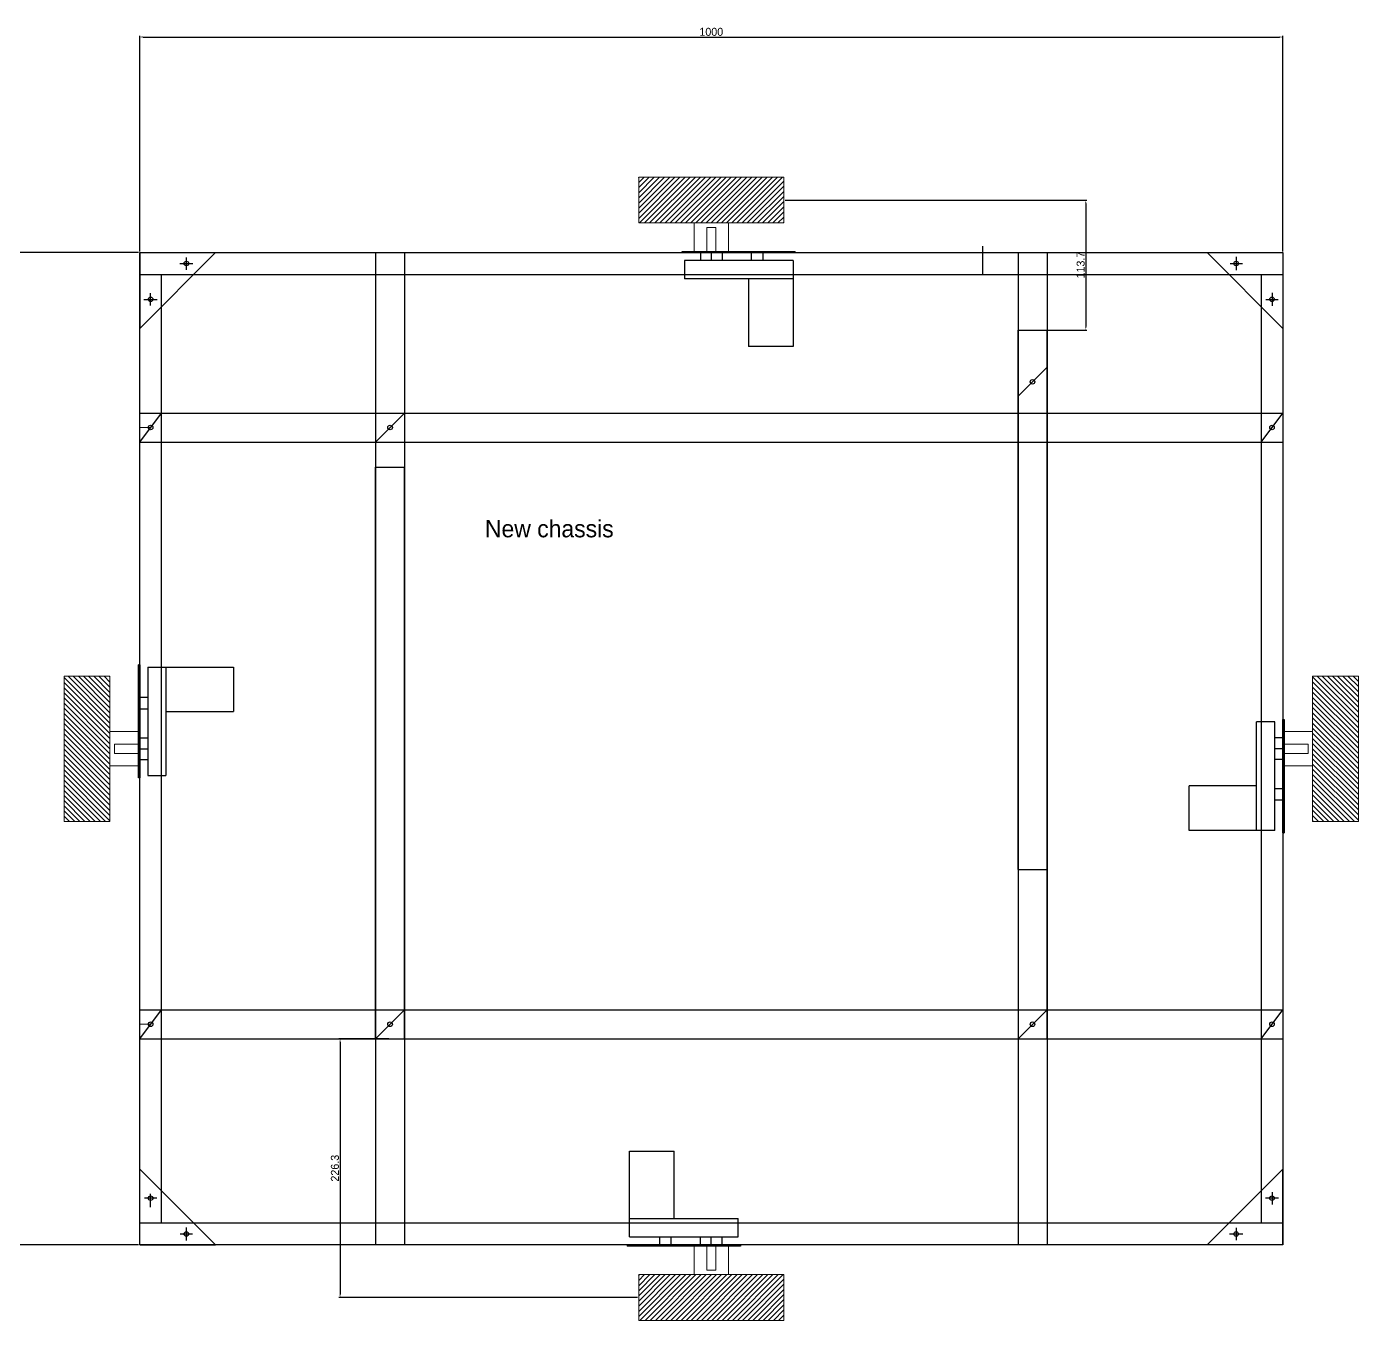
# Model space of a CAD drawing. Header units: millimetres. Extents: x -15418 to 43885, y -27590 to 23052.
# Drawn here: x 20082 to 21247, y 18148 to 19280 of the extents above; entities that cross this region are included whole.
import ezdxf

# ---------------------------------------------------------------- set-up
doc = ezdxf.new("R2010")
doc.units = ezdxf.units.MM
doc.header["$LTSCALE"] = 0.5
doc.layers.get('0').update_dxf_attribs({"lineweight": 5})
doc.layers.get('Defpoints').update_dxf_attribs({"color": 4})
for name, color, linetype in [('Layer1', 1, 'Continuous'), ('Layer2', 2, 'Continuous'), ('Layer3', 9, 'Continuous')]:
    doc.layers.add(name, color=color, linetype=linetype)
doc.dimstyles.new('ISO-25', dxfattribs={"dimtxt": 7, "dimasz": 3, "dimexe": 1, "dimexo": 1, "dimgap": 1, "dimtad": 1, "dimtoh": 1, "dimdec": 3, "dimdsep": 46, "dimtxsty": 'Standard', "dimcen": 2.5, "dimadec": 0, "dimazin": 0, "dimtfac": 1, "dimtdec": 3, "dimtmove": 0, "dimatfit": 3, "dimfxl": 1, "dimarcsym": 1})

# ---------------------------------------------------------------- blocks, each defined once
blk = doc.blocks.new('*D0')
at = {"layer": 'Defpoints', "color": 0, "lineweight": -2, "transparency": 16777216}
for p, q in [((20745.5, 19128.4), (21009.6, 19128.4)), ((21008.6, 19125.4), (21008.6, 19017.7)), ((20963, 19014.7), (21009.6, 19014.7))]:
    blk.add_line(p, q, dxfattribs=at)
at = {"layer": 'Defpoints', "color": 0, "transparency": 16777216}
for p in [(20744.5, 19128.4), (20962, 19014.7), (21008.6, 19014.7)]:
    blk.add_point(p, dxfattribs=at)
for points in [[(21008.1, 19125.4), (21009.1, 19125.4), (21008.6, 19128.4)], [(21008.1, 19017.7), (21009.1, 19017.7), (21008.6, 19014.7)]]:
    blk.add_solid(points, dxfattribs=at)
at = {"layer": 'Defpoints', "color": 0, "transparency": 16777216, "insert": (21004.1, 19071.5), "char_height": 7, "attachment_point": 5, "rotation": 90}
blk.add_mtext('113.7', dxfattribs=at)
blk = doc.blocks.new('*D1')
at = {"layer": 'Defpoints', "color": 0, "lineweight": -2, "transparency": 16777216}
for p, q in [((20399, 18394.7), (20355.3, 18394.7)), ((20356.3, 18391.7), (20356.3, 18171.4)), ((20616.5, 18168.4), (20355.3, 18168.4))]:
    blk.add_line(p, q, dxfattribs=at)
at = {"layer": 'Defpoints', "color": 0, "transparency": 16777216}
for p in [(20400, 18394.7), (20356.3, 18168.4), (20617.5, 18168.4)]:
    blk.add_point(p, dxfattribs=at)
for points in [[(20355.8, 18391.7), (20356.8, 18391.7), (20356.3, 18394.7)], [(20355.8, 18171.4), (20356.8, 18171.4), (20356.3, 18168.4)]]:
    blk.add_solid(points, dxfattribs=at)
at = {"layer": 'Defpoints', "color": 0, "transparency": 16777216, "insert": (20351.8, 18281.5), "char_height": 7, "attachment_point": 5, "rotation": 90}
blk.add_mtext('226.3', dxfattribs=at)
blk = doc.blocks.new('*D316')
at = {"layer": 'Defpoints', "color": 0, "transparency": 16777216}
for p in [(20181, 19082.4), (19908.3, 18214.4), (20181, 18214.4)]:
    blk.add_point(p, dxfattribs=at)
at = {"layer": 'Layer2', "color": 0, "lineweight": -2, "transparency": 16777216}
for p, q in [((20180, 19082.4), (19907.3, 19082.4)), ((19908.3, 19079.4), (19908.3, 18217.4)), ((20180, 18214.4), (19907.3, 18214.4))]:
    blk.add_line(p, q, dxfattribs=at)
at = {"layer": 'Layer2', "color": 0, "transparency": 16777216}
for points in [[(19907.8, 19079.4), (19908.8, 19079.4), (19908.3, 19082.4)], [(19907.8, 18217.4), (19908.8, 18217.4), (19908.3, 18214.4)]]:
    blk.add_solid(points, dxfattribs=at)
at = {"layer": 'Layer2', "color": 0, "transparency": 16777216, "insert": (19903.8, 18648.4), "char_height": 7, "attachment_point": 5, "rotation": 90}
blk.add_mtext('868', dxfattribs=at)
blk = doc.blocks.new('*D317')
at = {"layer": 'Defpoints', "color": 0, "transparency": 16777216}
for p in [(21181, 19271), (20181, 19082.4), (21181, 19082.4)]:
    blk.add_point(p, dxfattribs=at)
at = {"layer": 'Layer2', "color": 0, "lineweight": -2, "transparency": 16777216}
for p, q in [((20181, 19083.4), (20181, 19272)), ((20184, 19271), (21178, 19271)), ((21181, 19083.4), (21181, 19272))]:
    blk.add_line(p, q, dxfattribs=at)
at = {"layer": 'Layer2', "color": 0, "transparency": 16777216}
for points in [[(20184, 19271.5), (20184, 19270.5), (20181, 19271)], [(21178, 19271.5), (21178, 19270.5), (21181, 19271)]]:
    blk.add_solid(points, dxfattribs=at)
at = {"layer": 'Layer2', "color": 0, "transparency": 16777216, "insert": (20681, 19275.5), "char_height": 7, "attachment_point": 5}
blk.add_mtext('1000', dxfattribs=at)

msp = doc.modelspace()

# ---------------------------------------------------------------- hatches: boundary and pattern name
at = {"layer": 'Defpoints'}
h = msp.add_hatch(dxfattribs=at)
h.set_pattern_fill('ANSI31', color=256, angle=180)
h.set_pattern_definition([(225, (20640.9877, 19140.248), (2.24506, -2.24506), [])])
h.paths.add_polyline_path([(20744.5108, 19108.3886), (20744.5108, 19148.3886), (20617.5108, 19148.3886), (20617.5108, 19108.3886)])
h = msp.add_hatch(dxfattribs=at)
h.set_pattern_fill('ANSI31', color=256, angle=270)
h.set_pattern_definition([(315, (20123.1513, 18608.3654), (2.24506, 2.24506), [])])
h.paths.add_polyline_path([(20155.0108, 18711.8886), (20115.0108, 18711.8886), (20115.0108, 18584.8886), (20155.0108, 18584.8886)])
h = msp.add_hatch(dxfattribs=at)
h.set_pattern_fill('ANSI31', color=256, angle=90)
h.set_pattern_definition([(135, (21238.8704, 18688.4117), (-2.24506, -2.24506), [])])
h.paths.add_polyline_path([(21207.0108, 18584.8886), (21247.0108, 18584.8886), (21247.0108, 18711.8886), (21207.0108, 18711.8886)])
h = msp.add_hatch(dxfattribs=at)
h.set_pattern_fill('ANSI31', color=256)
h.set_pattern_definition([(45, (20721.034, 18156.529), (-2.24506, 2.24506), [])])
h.paths.add_polyline_path([(20617.5108, 18188.3886), (20617.5108, 18148.3886), (20744.5108, 18148.3886), (20744.5108, 18188.3886)])

# ---------------------------------------------------------------- linework, layer by layer
for p, q in [((20617.5108, 19108.3886), (20617.5108, 19148.3886)), ((20617.5108, 19148.3886), (20744.5108, 19148.3886)), ((20744.5108, 19148.3886), (20744.5108, 19108.3886)), ((20744.5108, 19108.3886), (20617.5108, 19108.3886)), ((20666.0108, 19108.3886), (20666.0108, 19083.3886)), ((20677.0108, 19082.3886), (20677.0108, 19104.3886)), ((20685.0108, 19104.3886), (20677.0108, 19104.3886)), ((20685.0108, 19082.3886), (20685.0108, 19104.3886)), ((20696.0108, 19108.3886), (20696.0108, 19083.3886)), ((20690.5108, 19082.3886), (20671.5108, 19082.3886)), ((20716.0108, 19082.3886), (20726.0108, 19082.3886)), ((20190.5358, 18929.3886), (20181.0108, 18929.3886)), ((20181.0108, 18929.3886), (20181.0108, 18648.3886)), ((20115.0108, 18584.8886), (20115.0108, 18711.8886)), ((20115.0108, 18711.8886), (20155.0108, 18711.8886)), ((20155.0108, 18711.8886), (20155.0108, 18584.8886)), ((21207.0108, 18584.8886), (21207.0108, 18711.8886)), ((21207.0108, 18711.8886), (21247.0108, 18711.8886)), ((21247.0108, 18711.8886), (21247.0108, 18584.8886)), ((20181.0108, 18683.3886), (20181.0108, 18693.3886)), ((20155.0108, 18663.3886), (20180.0108, 18663.3886)), ((21207.0108, 18663.3886), (21182.0108, 18663.3886)), ((20181.0108, 18652.3886), (20159.0108, 18652.3886)), ((20159.0108, 18652.3886), (20159.0108, 18644.3886)), ((20181.0108, 18657.8886), (20181.0108, 18638.8886)), ((21181.0108, 18638.8886), (21181.0108, 18657.8886)), ((21181.0108, 18652.3886), (21203.0108, 18652.3886)), ((21203.0108, 18644.3886), (21203.0108, 18652.3886)), ((20181.0108, 18644.3886), (20159.0108, 18644.3886)), ((20181.0108, 18407.3886), (20181.0108, 18648.3886)), ((21181.0108, 18644.3886), (21203.0108, 18644.3886)), ((20155.0108, 18633.3886), (20180.0108, 18633.3886)), ((21207.0108, 18633.3886), (21182.0108, 18633.3886)), ((21181.0108, 18613.3886), (21181.0108, 18603.3886)), ((20155.0108, 18584.8886), (20115.0108, 18584.8886)), ((21247.0108, 18584.8886), (21207.0108, 18584.8886)), ((20190.5358, 18407.3886), (20181.0108, 18407.3886)), ((20646.0108, 18214.3886), (20636.0108, 18214.3886)), ((20666.0108, 18188.3886), (20666.0108, 18213.3886)), ((20671.5108, 18214.3886), (20690.5108, 18214.3886)), ((20677.0108, 18214.3886), (20677.0108, 18192.3886)), ((20685.0108, 18214.3886), (20685.0108, 18192.3886)), ((20696.0108, 18188.3886), (20696.0108, 18213.3886)), ((20617.5108, 18188.3886), (20744.5108, 18188.3886)), ((20617.5108, 18148.3886), (20617.5108, 18188.3886)), ((20677.0108, 18192.3886), (20685.0108, 18192.3886)), ((20744.5108, 18188.3886), (20744.5108, 18148.3886)), ((20617.5108, 18148.3886), (20744.5108, 18148.3886))]:
    msp.add_line(p, q)
at = {"layer": 'Layer1'}
for p, q in [((20181.0108, 19082.3886), (20181.0108, 19016.0043)), ((20181.0108, 19082.3886), (20247.3951, 19082.3886)), ((20247.3951, 19082.3886), (20181.0108, 19016.0043)), ((20655.5108, 19083.3886), (20754.5108, 19083.3886)), ((20754.5108, 19082.3886), (20655.5108, 19082.3886)), ((20918.2492, 19088.0886), (20918.2492, 19062.6886)), ((21181.0108, 19016.0043), (21114.6265, 19082.3886)), ((21181.0108, 19082.3886), (21181.0108, 19016.0043)), ((20216.1029, 19072.8636), (20227.6373, 19072.8636)), ((20221.8701, 19067.487), (20221.8701, 19078.2401)), ((21134.775, 19072.8636), (21145.5281, 19072.8636)), ((21140.1515, 19078.6308), (21140.1515, 19067.0964)), ((20190.5358, 19036.1527), (20190.5358, 19046.9059)), ((21171.4858, 19047.2965), (21171.4858, 19035.7621)), ((20184.7686, 19041.5293), (20196.303, 19041.5293)), ((21166.1092, 19041.5293), (21176.8624, 19041.5293)), ((20949.3108, 18542.6886), (20949.3108, 19014.6886)), ((20949.3108, 19014.6886), (20974.7108, 19014.6886)), ((20974.7108, 18542.6886), (20974.7108, 19014.6886)), ((20949.3108, 18956.6886), (20974.7108, 18982.0886)), ((20181.0108, 18916.6886), (20200.0608, 18942.0886)), ((20387.3108, 18916.6886), (20412.7108, 18942.0886)), ((21161.9608, 18916.6886), (21181.0108, 18942.0886)), ((20387.3108, 18394.6886), (20387.3108, 18894.6886)), ((20387.3108, 18894.6886), (20412.7108, 18894.6886)), ((20412.7108, 18394.6886), (20412.7108, 18894.6886)), ((20180.0108, 18622.8886), (20180.0108, 18721.8886)), ((20181.0108, 18721.8886), (20181.0108, 18622.8886)), ((21181.0108, 18574.8886), (21181.0108, 18673.8886)), ((21182.0108, 18673.8886), (21182.0108, 18574.8886)), ((20949.3108, 18542.6886), (20974.7108, 18542.6886)), ((20974.7108, 18394.6886), (20974.7108, 18542.6886)), ((20181.0108, 18394.6886), (20200.0608, 18420.0886)), ((20387.3108, 18394.6886), (20412.7108, 18420.0886)), ((20949.3108, 18394.6886), (20974.7108, 18420.0886)), ((21161.9608, 18394.6886), (21181.0108, 18420.0886)), ((20387.3108, 18394.6886), (20412.7108, 18394.6886)), ((20181.0108, 18214.3886), (20181.0108, 18280.7728)), ((20181.0108, 18280.7728), (20247.3951, 18214.3886)), ((21114.6265, 18214.3886), (21181.0108, 18280.7728)), ((21181.0108, 18214.3886), (21181.0108, 18280.7728)), ((20195.9124, 18255.2478), (20185.1592, 18255.2478)), ((20190.5358, 18247.4806), (20190.5358, 18259.015)), ((21177.253, 18255.2478), (21165.7186, 18255.2478)), ((21171.4858, 18260.6244), (21171.4858, 18249.8713)), ((20227.2467, 18223.9136), (20216.4935, 18223.9136)), ((20221.8701, 18218.1464), (20221.8701, 18229.6808)), ((21145.9187, 18223.9136), (21134.3843, 18223.9136)), ((21140.1515, 18229.2901), (21140.1515, 18218.537)), ((20181.0108, 18214.3886), (20247.3951, 18214.3886)), ((20607.5108, 18214.3886), (20706.5108, 18214.3886)), ((20706.5108, 18213.3886), (20607.5108, 18213.3886))]:
    msp.add_line(p, q, dxfattribs=at)
for centre in [(20221.8701, 19072.8636), (21140.1515, 19072.8636), (20190.5358, 19041.5293), (21171.4858, 19041.5293), (20962.0108, 18969.3886), (20190.5358, 18929.3886), (20400.0108, 18929.3886), (21171.4858, 18929.3886), (20190.5358, 18407.3886), (20400.0108, 18407.3886), (20962.0108, 18407.3886), (21171.4858, 18407.3886), (20190.5358, 18255.2478), (21171.4858, 18255.2478), (20221.8701, 18223.9136), (21140.1515, 18223.9136)]:
    msp.add_circle(centre, 2, dxfattribs=at)
at = {"layer": 'Layer2'}
for p, q in [((20671.5108, 19082.3886), (20671.5108, 19075.3886)), ((20681.0108, 19082.3886), (20681.0108, 19075.3886)), ((20690.5108, 19082.3886), (20690.5108, 19075.3886)), ((20716.0108, 19082.3886), (20716.0108, 19075.3886)), ((20726.0108, 19082.3886), (20726.0108, 19075.3886)), ((20657.5108, 19075.3886), (20657.5108, 19059.3886)), ((20752.5108, 19075.3886), (20657.5108, 19075.3886)), ((20752.5108, 19075.3886), (20752.5108, 19059.3886)), ((20752.5108, 19059.3886), (20657.5108, 19059.3886)), ((20713.5108, 19059.3886), (20713.5108, 19000.3886)), ((20752.5108, 19059.3886), (20752.5108, 19000.3886)), ((20752.5108, 19000.3886), (20713.5108, 19000.3886)), ((20188.0108, 18719.8886), (20204.0108, 18719.8886)), ((20188.0108, 18719.8886), (20188.0108, 18624.8886)), ((20204.0108, 18719.8886), (20204.0108, 18624.8886)), ((20204.0108, 18719.8886), (20263.0108, 18719.8886)), ((20263.0108, 18719.8886), (20263.0108, 18680.8886)), ((20181.0108, 18693.3886), (20188.0108, 18693.3886)), ((20181.0108, 18683.3886), (20188.0108, 18683.3886)), ((20204.0108, 18680.8886), (20263.0108, 18680.8886)), ((21174.0108, 18671.8886), (21158.0108, 18671.8886)), ((21158.0108, 18576.8886), (21158.0108, 18671.8886)), ((21174.0108, 18576.8886), (21174.0108, 18671.8886)), ((20181.0108, 18657.8886), (20188.0108, 18657.8886)), ((21181.0108, 18657.8886), (21174.0108, 18657.8886)), ((20181.0108, 18648.3886), (20188.0108, 18648.3886)), ((20181.0108, 18638.8886), (20188.0108, 18638.8886)), ((21181.0108, 18648.3886), (21174.0108, 18648.3886)), ((21181.0108, 18638.8886), (21174.0108, 18638.8886)), ((20188.0108, 18624.8886), (20204.0108, 18624.8886)), ((21099.0108, 18576.8886), (21099.0108, 18615.8886)), ((21158.0108, 18615.8886), (21099.0108, 18615.8886)), ((21181.0108, 18613.3886), (21174.0108, 18613.3886)), ((21181.0108, 18603.3886), (21174.0108, 18603.3886)), ((21158.0108, 18576.8886), (21099.0108, 18576.8886)), ((21174.0108, 18576.8886), (21158.0108, 18576.8886)), ((20609.5108, 18296.3886), (20648.5108, 18296.3886)), ((20609.5108, 18237.3886), (20609.5108, 18296.3886)), ((20648.5108, 18237.3886), (20648.5108, 18296.3886)), ((20609.5108, 18221.3886), (20609.5108, 18237.3886)), ((20609.5108, 18237.3886), (20704.5108, 18237.3886)), ((20704.5108, 18221.3886), (20704.5108, 18237.3886)), ((20609.5108, 18221.3886), (20704.5108, 18221.3886)), ((20636.0108, 18214.3886), (20636.0108, 18221.3886)), ((20646.0108, 18214.3886), (20646.0108, 18221.3886)), ((20671.5108, 18214.3886), (20671.5108, 18221.3886)), ((20681.0108, 18214.3886), (20681.0108, 18221.3886)), ((20690.5108, 18214.3886), (20690.5108, 18221.3886))]:
    msp.add_line(p, q, dxfattribs=at)
at = {"layer": 'Layer3'}
for p, q in [((20181.0108, 18214.3886), (20181.0108, 19082.3886)), ((20181.0108, 19082.3886), (21181.0108, 19082.3886)), ((20387.3108, 19082.3886), (20387.3108, 18214.3886)), ((20412.7108, 19082.3886), (20412.7108, 18214.3886)), ((20655.5108, 19082.3886), (20655.5108, 19083.3886)), ((20754.5108, 19082.3886), (20754.5108, 19083.3886)), ((20949.3108, 19082.3886), (20949.3108, 18214.3886)), ((20974.7108, 19082.3886), (20974.7108, 18214.3886)), ((21181.0108, 19082.3886), (21181.0108, 18214.3886)), ((20181.0108, 19063.3386), (21181.0108, 19063.3386)), ((20200.0608, 18233.4386), (20200.0608, 19063.3386)), ((21161.9608, 19063.3386), (21161.9608, 18233.4386)), ((20181.0108, 18942.0886), (21181.0108, 18942.0886)), ((20181.0108, 18916.6886), (21181.0108, 18916.6886)), ((20181.0108, 18721.8886), (20180.0108, 18721.8886)), ((21181.0108, 18673.8886), (21182.0108, 18673.8886)), ((20181.0108, 18622.8886), (20180.0108, 18622.8886)), ((21181.0108, 18574.8886), (21182.0108, 18574.8886)), ((20181.0108, 18420.0886), (21181.0108, 18420.0886)), ((20181.0108, 18394.6886), (21181.0108, 18394.6886)), ((21181.0108, 18233.4386), (20181.0108, 18233.4386)), ((21181.0108, 18214.3886), (20181.0108, 18214.3886)), ((20607.5108, 18214.3886), (20607.5108, 18213.3886)), ((20706.5108, 18214.3886), (20706.5108, 18213.3886))]:
    msp.add_line(p, q, dxfattribs=at)

# ---------------------------------------------------------------- texts
at = {"insert": (20483.0119, 18848.365), "char_height": 15, "attachment_point": 1}
msp.add_mtext_dynamic_manual_height_columns('New chassis ', width=419.277775, gutter_width=75, heights=[0], dxfattribs=at)

# ---------------------------------------------------------------- dimensions: what is measured, and where the dimension line sits
at = {"layer": 'Defpoints'}
for base, p1, p2, picture, middle in [((21008.6081, 19014.6886), (20744.5108, 19128.3886), (20962.0108, 19014.6886), '*D0', (21004.1081, 19071.5386)), ((20356.3124, 18168.3886), (20400.0108, 18394.6886), (20617.5108, 18168.3886), '*D1', (20351.8124, 18281.5386))]:
    dim = msp.add_linear_dim(base=base, p1=p1, p2=p2, angle=90, dimstyle='ISO-25', dxfattribs=at)
    dim.commit()
    dim.dimension.update_dxf_attribs({"geometry": picture, "text_midpoint": middle})
at = {"layer": 'Layer2', "transparency": 33554661}
dim = msp.add_linear_dim(base=(21181.0108, 19270.9881), p1=(20181.0108, 19082.3886), p2=(21181.0108, 19082.3886), dimstyle='ISO-25', dxfattribs=at)
dim.commit()
dim.dimension.update_dxf_attribs({"geometry": '*D317', "text_midpoint": (20681.0108, 19275.4881)})
dim = msp.add_linear_dim(base=(19908.2766, 18214.3886), p1=(20181.0108, 19082.3886), p2=(20181.0108, 18214.3886), angle=90, dimstyle='ISO-25', dxfattribs=at)
dim.commit()
dim.dimension.update_dxf_attribs({"geometry": '*D316', "text_midpoint": (19903.7766, 18648.3886)})

doc.saveas('drawing.dxf')
